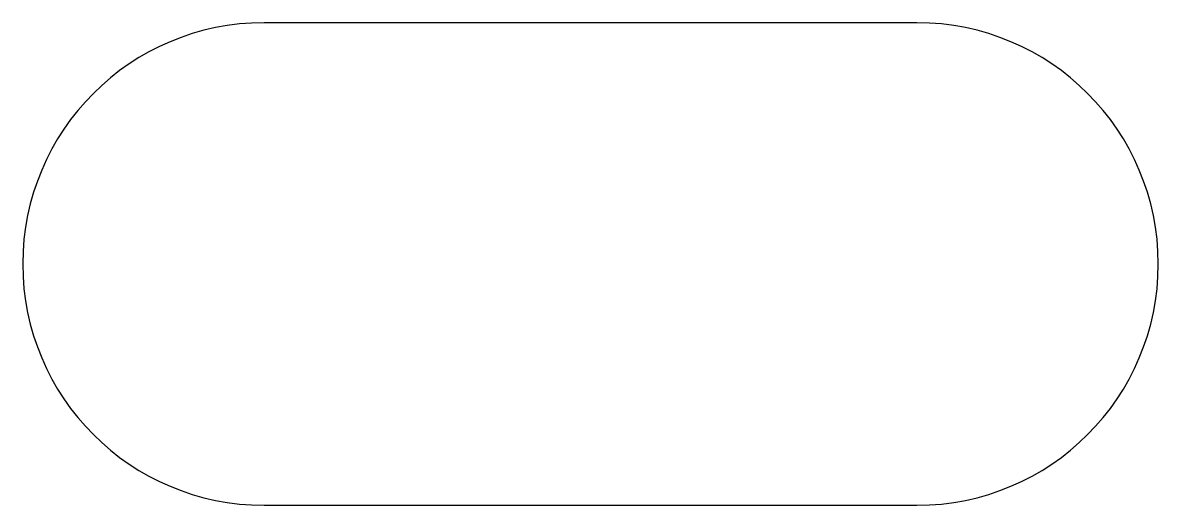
# Model space of a CAD drawing. Header units: inches. Extents: x 0 to 20, y 0 to 8.5.
import ezdxf

# ---------------------------------------------------------------- set-up
doc = ezdxf.new("R2010")
doc.units = ezdxf.units.IN
doc.layers.add('CNC', color=7, linetype='Continuous')

# ---------------------------------------------------------------- blocks, each defined once
blk = doc.blocks.new('ovan8.5x20')
at = {"layer": 'CNC', "color": 2, "lineweight": -3}
for p, q in [((5.75, 4.25), (-5.75, 4.25)), ((-5.75, -4.25), (5.75, -4.25))]:
    blk.add_line(p, q, dxfattribs=at)
for centre, start, end in [((-5.75, 0), 90, 270), ((5.75, 0), 270, 90)]:
    blk.add_arc(centre, 4.25, start, end, dxfattribs=at)

msp = doc.modelspace()

# ---------------------------------------------------------------- block references
msp.add_blockref('ovan8.5x20', (10, 4.25))

doc.saveas('drawing.dxf')
